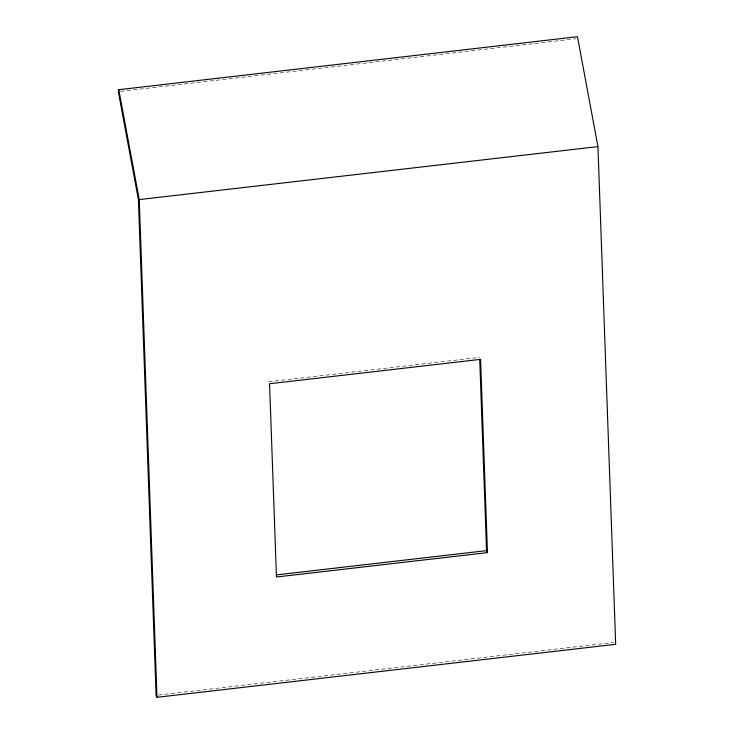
<?xml version="1.0" encoding="UTF-8"?>
<svg xmlns="http://www.w3.org/2000/svg" width="734" height="734" viewBox="0 0 734 734"><rect width="100%" height="100%" fill="white"/><g stroke="black" fill="none" stroke-linecap="round" stroke-linejoin="round"><path stroke-width="0.55" stroke-dasharray="3.67 2.75" d="M120.587 91.346L575.869 38.755M268.662 381.753L479.66 357.375M158.37 695.052L613.642 642.452"/><path stroke-width="1.1" d="M118.78 89.695L118.312 91.612L138.405 199.547L156.094 695.309L156.993 697.3L615.688 644.305L597.944 146.598L577.474 36.7L118.78 89.695L139.249 199.593L156.993 697.3M139.249 199.593L597.944 146.598M276.69 574.878L486.55 550.638L487.459 552.619L276.461 576.997L269.571 383.735L480.568 359.357L487.459 552.619M479.742 359.66L486.55 550.638"/></g></svg>
